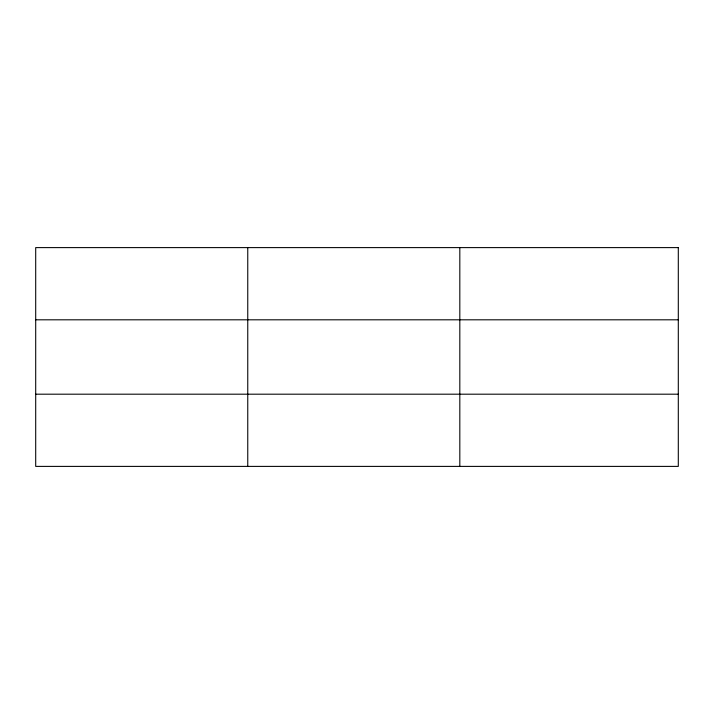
<?xml version="1.0" encoding="UTF-8"?>
<svg xmlns="http://www.w3.org/2000/svg" width="714" height="714" viewBox="0 0 714 714"><rect width="100%" height="100%" fill="white"/><g stroke="black" fill="none" stroke-linecap="round" stroke-linejoin="round"><path stroke-width="1.07" d="M247.758 247.606L247.758 466.394M459.816 247.606L459.816 466.394M35.7 319.81L678.3 319.81M35.7 394.19L678.3 394.19M678.3 247.606L678.3 466.394L35.7 466.394L35.7 247.606L678.3 247.606"/></g></svg>
